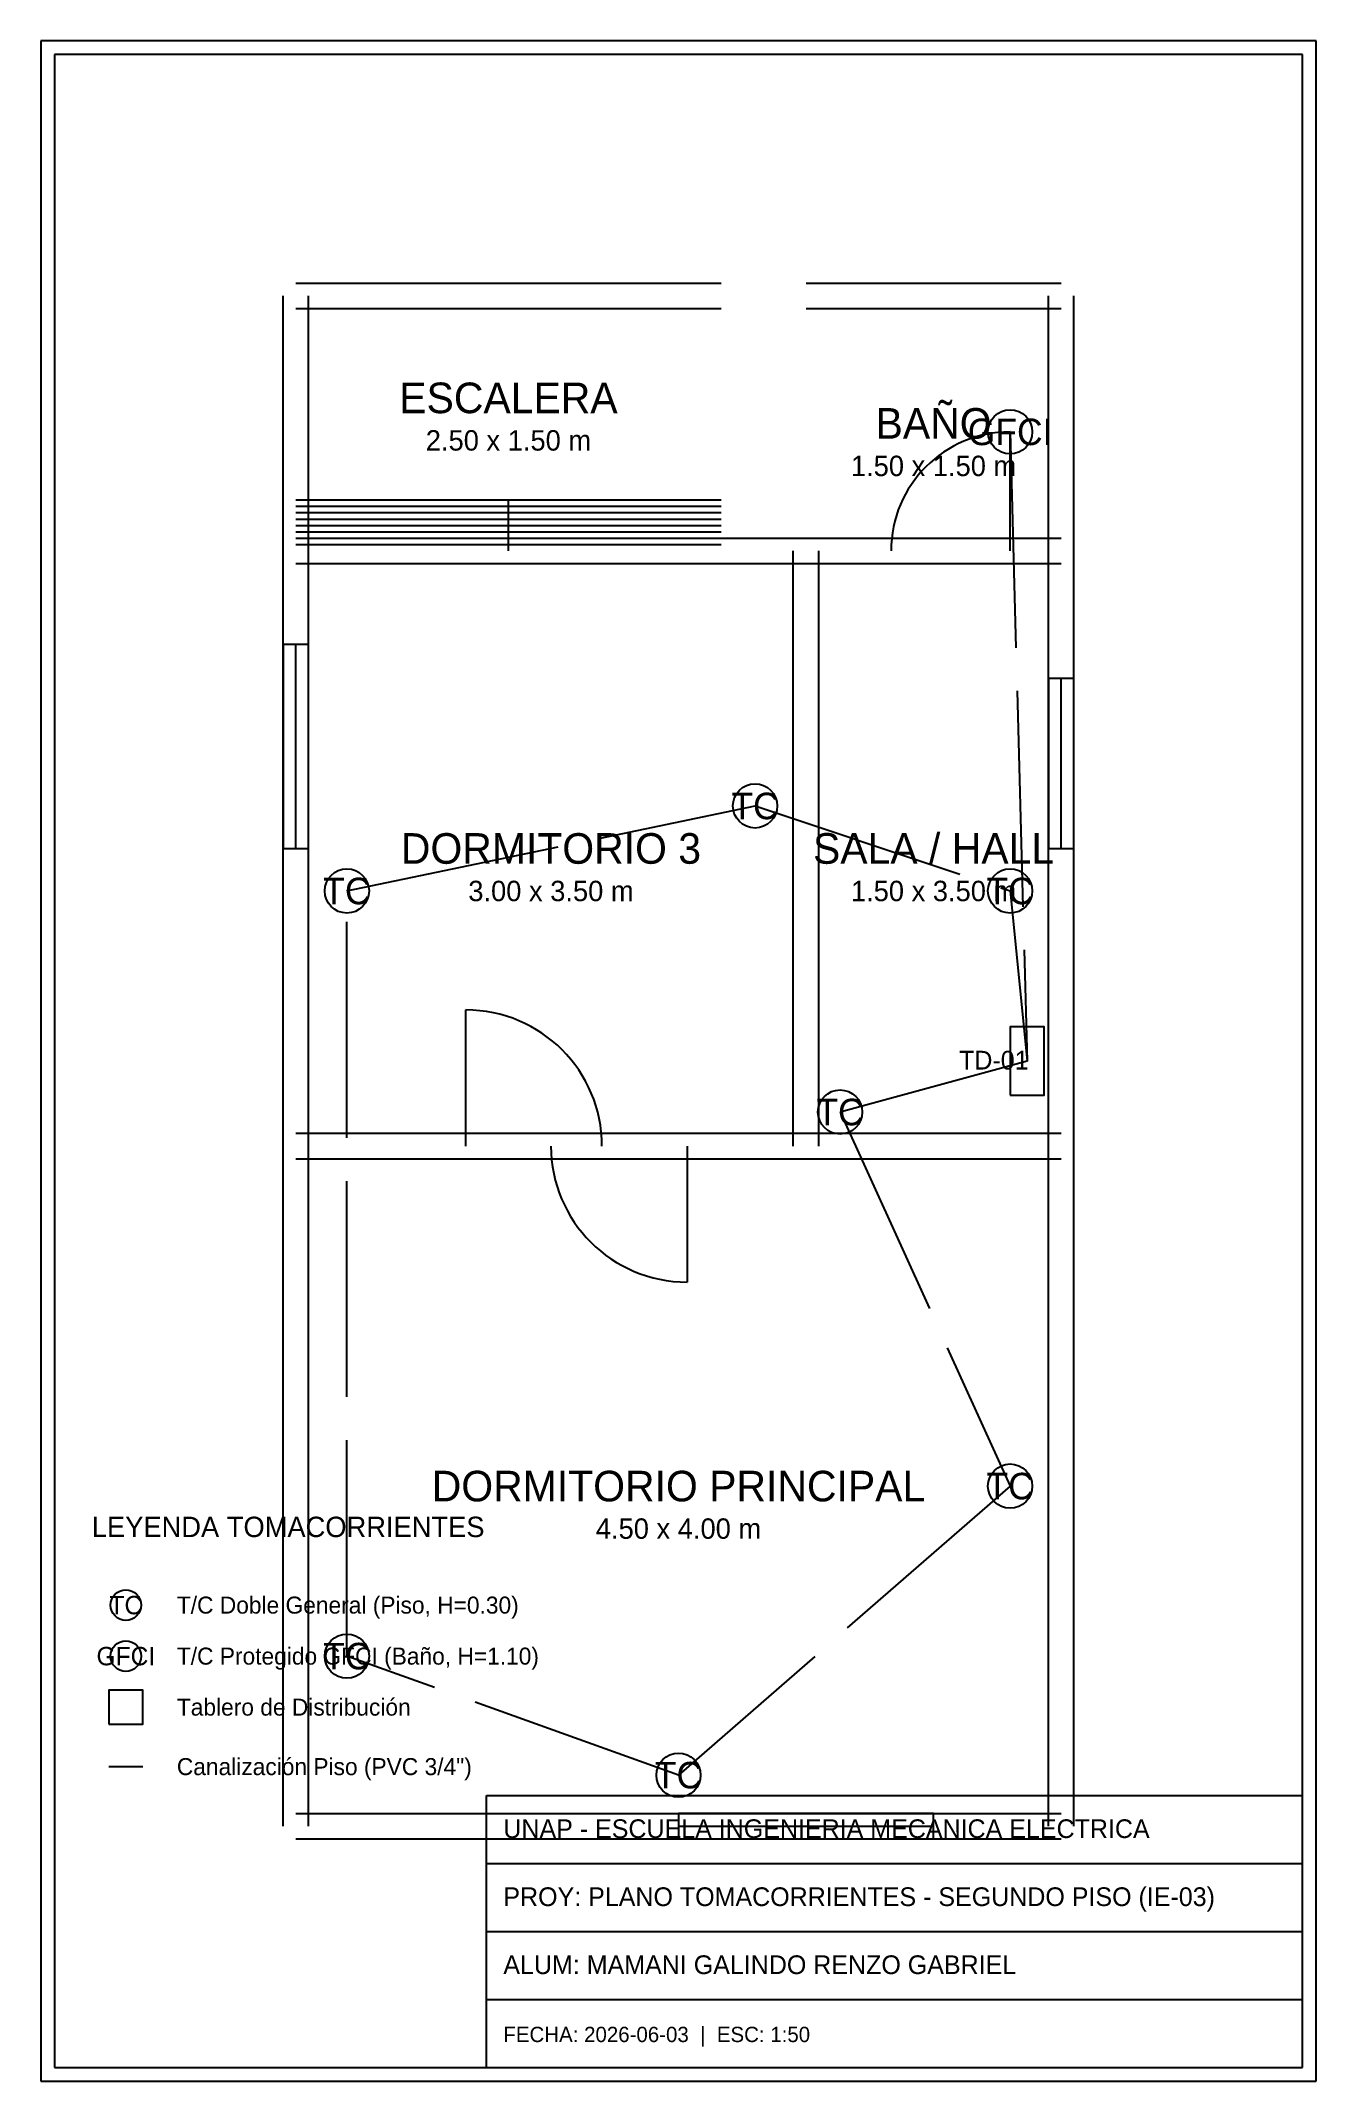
# Model space of a CAD drawing. Header units: metres. Extents: x -1.5 to 6, y -1.5 to 10.5.
import ezdxf
from ezdxf.enums import TextEntityAlignment as Align

# ---------------------------------------------------------------- set-up
doc = ezdxf.new("R2010")
doc.units = ezdxf.units.M
doc.linetypes.add('DASHED', pattern=[1.524, 1.27, -0.254])
for name, color, linetype in [('ELEC_CONDUIT', 6, 'Continuous'), ('ELEC_TOMACORRIENTES', 6, 'Continuous'), ('ESCALERAS', 8, 'Continuous'), ('MARCO', 7, 'Continuous'), ('MUROS', 8, 'Continuous'), ('PUERTAS', 8, 'Continuous'), ('TEXTOS', 8, 'Continuous'), ('VENTANAS', 8, 'Continuous')]:
    doc.layers.add(name, color=color, linetype=linetype)

msp = doc.modelspace()

# ---------------------------------------------------------------- linework, layer by layer
at = {"layer": 'ELEC_CONDUIT', "color": 6, "linetype": 'DASHED'}
for p, q in [((4.2, 8.2), (4.3, 4.5)), ((0.3, 5.5), (2.7, 6)), ((2.7, 6), (4.2, 5.5)), ((0.3, 1), (0.3, 5.5)), ((4.2, 5.5), (4.3, 4.5)), ((4.3, 4.5), (3.2, 4.2)), ((3.2, 4.2), (4.2, 2)), ((4.2, 2), (2.25, 0.3)), ((2.25, 0.3), (0.3, 1))]:
    msp.add_line(p, q, dxfattribs=at)
at = {"layer": 'ELEC_TOMACORRIENTES', "color": 6, "linetype": 'DASHED'}
msp.add_line((-1.1, 0.35), (-0.9, 0.35), dxfattribs=at)
at = {"layer": 'ELEC_TOMACORRIENTES', "color": 1}
for points in [[(4.2, 4.3), (4.4, 4.3), (4.4, 4.7), (4.2, 4.7)], [(-1.1, 0.6), (-0.9, 0.6), (-0.9, 0.8), (-1.1, 0.8)]]:
    msp.add_lwpolyline(points, close=True, dxfattribs=at)
for centre, radius in [((4.2, 8.2), 0.13), ((-1, 1), 0.09)]:
    msp.add_circle(centre, radius, dxfattribs=at)
at = {"layer": 'ELEC_TOMACORRIENTES', "color": 6}
for centre, radius in [((2.7, 6), 0.13), ((0.3, 5.5), 0.13), ((4.2, 5.5), 0.13), ((3.2, 4.2), 0.13), ((4.2, 2), 0.13), ((-1, 1.3), 0.09), ((0.3, 1), 0.13), ((2.25, 0.3), 0.13)]:
    msp.add_circle(centre, radius, dxfattribs=at)
at = {"layer": 'ESCALERAS', "color": 8}
for p, q in [((0, 7.8), (2.5, 7.8)), ((1.25, 7.5), (1.25, 7.8)), ((0, 7.7625), (1.25, 7.7625)), ((0, 7.725), (1.25, 7.725)), ((0, 7.6875), (1.25, 7.6875)), ((1.25, 7.7625), (2.5, 7.7625)), ((1.25, 7.725), (2.5, 7.725)), ((1.25, 7.6875), (2.5, 7.6875)), ((0, 7.65), (1.25, 7.65)), ((0, 7.6125), (1.25, 7.6125)), ((0, 7.575), (1.25, 7.575)), ((1.25, 7.65), (2.5, 7.65)), ((1.25, 7.6125), (2.5, 7.6125)), ((1.25, 7.575), (2.5, 7.575)), ((0, 7.5375), (1.25, 7.5375)), ((1.25, 7.5375), (2.5, 7.5375))]:
    msp.add_line(p, q, dxfattribs=at)
at = {"layer": 'MARCO', "color": 7}
for p, q in [((6, 10.5), (-1.5, 10.5)), ((-1.5, 10.5), (-1.5, -1.5)), ((6, -1.5), (6, 10.5)), ((5.92, 10.42), (-1.42, 10.42)), ((-1.42, 10.42), (-1.42, -1.42)), ((5.92, -1.42), (5.92, 10.42)), ((1.12, -1.42), (1.12, 0.18)), ((1.12, 0.18), (5.92, 0.18)), ((1.12, -0.22), (5.92, -0.22)), ((1.12, -0.62), (5.92, -0.62)), ((1.12, -1.02), (5.92, -1.02)), ((-1.42, -1.42), (5.92, -1.42)), ((-1.5, -1.5), (6, -1.5))]:
    msp.add_line(p, q, dxfattribs=at)
at = {"layer": 'MUROS', "color": 8}
for p, q in [((-0.075, 7.5), (-0.075, 9)), ((0, 9.075), (2.5, 9.075)), ((0.075, 7.5), (0.075, 9)), ((3, 9.075), (4.5, 9.075)), ((4.425, 7.5), (4.425, 9)), ((4.575, 7.5), (4.575, 9)), ((0, 8.925), (2.5, 8.925)), ((3, 8.925), (4.5, 8.925)), ((0, 7.575), (2.5, 7.575)), ((0, 7.575), (3, 7.575)), ((3, 7.575), (4.5, 7.575)), ((-0.075, 4), (-0.075, 7.5)), ((0.075, 4), (0.075, 7.5)), ((2.925, 4), (2.925, 7.5)), ((3.075, 4), (3.075, 7.5)), ((4.425, 4), (4.425, 7.5)), ((4.575, 4), (4.575, 7.5)), ((0, 7.425), (2.5, 7.425)), ((0, 7.425), (3, 7.425)), ((3, 7.425), (4.5, 7.425)), ((-0.075, 0), (-0.075, 4)), ((0, 4.075), (3, 4.075)), ((0, 4.075), (4.5, 4.075)), ((0.075, 0), (0.075, 4)), ((3, 4.075), (4.5, 4.075)), ((4.425, 0), (4.425, 4)), ((4.575, 0), (4.575, 4)), ((0, 3.925), (3, 3.925)), ((0, 3.925), (4.5, 3.925)), ((3, 3.925), (4.5, 3.925)), ((0, 0.075), (4.5, 0.075)), ((0, -0.075), (4.5, -0.075))]:
    msp.add_line(p, q, dxfattribs=at)
at = {"layer": 'PUERTAS', "color": 2}
for p, q in [((4.2, 7.5), (4.2, 8.2)), ((1, 4), (1, 4.8)), ((2.3, 4), (2.3, 3.2))]:
    msp.add_line(p, q, dxfattribs=at)
for centre, radius, start, end in [((4.2, 7.5), 0.7, 90, 180), ((1, 4), 0.8, 0, 90), ((2.3, 4), 0.8, 180, 270)]:
    msp.add_arc(centre, radius, start, end, dxfattribs=at)
at = {"layer": 'VENTANAS', "color": 4}
for p, q in [((0.075, 6.95), (-0.075, 6.95)), ((-0.075, 6.95), (-0.075, 5.75)), ((0, 5.75), (0, 6.95)), ((0.075, 5.75), (0.075, 6.95)), ((4.575, 6.75), (4.425, 6.75)), ((4.425, 6.75), (4.425, 5.75)), ((4.5, 5.75), (4.5, 6.75)), ((4.575, 5.75), (4.575, 6.75)), ((-0.075, 5.75), (0.075, 5.75)), ((4.425, 5.75), (4.575, 5.75)), ((3.75, 0.075), (2.25, 0.075)), ((2.25, 0.075), (2.25, -0.075)), ((2.25, 0), (3.75, 0)), ((3.75, -0.075), (3.75, 0.075)), ((2.25, -0.075), (3.75, -0.075))]:
    msp.add_line(p, q, dxfattribs=at)

# ---------------------------------------------------------------- texts
at = {"layer": 'ELEC_TOMACORRIENTES', "color": 1}
for height, p in [(0.156, (4.2, 8.2)), (0.108, (-1, 1))]:
    msp.add_text('GFCI', height=height, dxfattribs=at).set_placement(p, align=Align.MIDDLE_CENTER)
at = {"layer": 'ELEC_TOMACORRIENTES', "color": 6}
for height, p in [(0.156, (2.7, 6)), (0.156, (0.3, 5.5)), (0.156, (4.2, 5.5)), (0.156, (3.2, 4.2)), (0.156, (4.2, 2)), (0.108, (-1, 1.3)), (0.156, (0.3, 1)), (0.156, (2.25, 0.3))]:
    msp.add_text('TC', height=height, dxfattribs=at).set_placement(p, align=Align.MIDDLE_CENTER)
at = {"layer": 'ELEC_TOMACORRIENTES', "color": 1}
msp.add_text('TD-01', height=0.11, dxfattribs=at).set_placement((3.9, 4.45))
at = {"layer": 'ELEC_TOMACORRIENTES', "color": 7}
for s, height, p in [('LEYENDA TOMACORRIENTES', 0.12, (-1.2, 1.7)), ('T/C Doble General (Piso, H=0.30)', 0.1, (-0.7, 1.25)), ('T/C Protegido GFCI (Baño, H=1.10)', 0.1, (-0.7, 0.95)), ('Tablero de Distribución', 0.1, (-0.7, 0.65)), ('Canalización Piso (PVC 3/4")', 0.1, (-0.7, 0.3))]:
    msp.add_text(s, height=height, dxfattribs=at).set_placement(p)
at = {"layer": 'TEXTOS', "color": 8}
for s, height, p in [('ESCALERA', 0.18, (1.25, 8.4)), ('BAÑO', 0.18, (3.75, 8.25)), ('2.50 x 1.50 m', 0.12, (1.25, 8.15)), ('1.50 x 1.50 m', 0.12, (3.75, 8)), ('DORMITORIO 3', 0.18, (1.5, 5.75)), ('SALA / HALL', 0.18, (3.75, 5.75)), ('3.00 x 3.50 m', 0.12, (1.5, 5.5)), ('1.50 x 3.50 m', 0.12, (3.75, 5.5)), ('DORMITORIO PRINCIPAL', 0.18, (2.25, 2)), ('4.50 x 4.00 m', 0.12, (2.25, 1.75))]:
    msp.add_text(s, height=height, dxfattribs=at).set_placement(p, align=Align.MIDDLE_CENTER)
at = {"layer": 'TEXTOS', "color": 7}
for s, height, p in [('UNAP - ESCUELA INGENIERIA MECANICA ELECTRICA', 0.11, (1.22, -0.07)), ('PROY: PLANO TOMACORRIENTES - SEGUNDO PISO (IE-03)', 0.11, (1.22, -0.47)), ('ALUM: MAMANI GALINDO RENZO GABRIEL', 0.11, (1.22, -0.87)), ('FECHA: 2026-06-03  |  ESC: 1:50', 0.09, (1.22, -1.27))]:
    msp.add_text(s, height=height, dxfattribs=at).set_placement(p)

doc.saveas('drawing.dxf')
